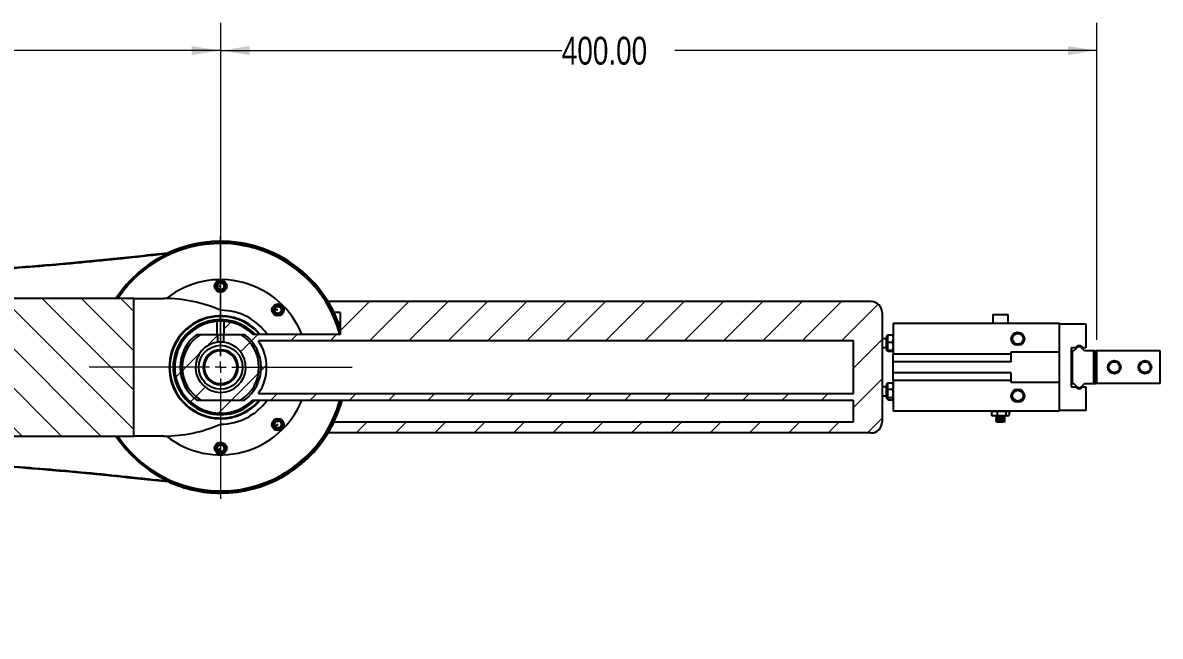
# Model space of a CAD drawing. Header units: millimetres. Extents: x 2 to 1187, y 2 to 839.
# Drawn here: x 281.5 to 411.3, y 199.5 to 269.5 of the extents above; entities that cross this region are included whole.
import ezdxf

# ---------------------------------------------------------------- set-up
doc = ezdxf.new("R2010")
doc.units = ezdxf.units.MM
doc.styles.add('SLDTEXTSTYLE2', font='TXT', dxfattribs={"width": 0.75})
doc.dimstyles.new('SLDDIMSTYLE1', dxfattribs={"dimtxt": 3.175, "dimasz": 3.302, "dimexe": 0, "dimexo": 0.0625, "dimgap": 0.79375, "dimtad": 0, "dimtih": 1, "dimtoh": 1, "dimlfac": 4, "dimrnd": 1e-09, "dimzin": 4, "dimdsep": 46, "dimtxsty": 'SLDTEXTSTYLE2', "dimsah": 1, "dimcen": 0.09, "dimadec": 0, "dimazin": 1, "dimtfac": 1, "dimtofl": 0, "dimtmove": 0, "dimatfit": 3, "dimfxl": 1, "dimfrac": 2, "dimtolj": 1, "dimtzin": 12, "dimarcsym": 0})

# ---------------------------------------------------------------- blocks, each defined once
blk = doc.blocks.new('SW_HATCH_2')
at = {"color": 0, "linetype": 'Continuous', "lineweight": 18}
for p, q in [((37.31, 146.89), (53.02, 131.17)), ((41.8, 146.89), (57.51, 131.17)), ((46.29, 146.89), (62, 131.17)), ((50.78, 146.89), (66.49, 131.17)), ((55.27, 146.89), (70.98, 131.17)), ((59.76, 146.89), (75.47, 131.17)), ((64.25, 146.89), (79.96, 131.17)), ((68.74, 146.89), (84.45, 131.17)), ((73.23, 146.89), (88.94, 131.17)), ((77.72, 146.89), (93.43, 131.17)), ((82.21, 146.89), (97.92, 131.17)), ((86.7, 146.89), (102.41, 131.17)), ((91.19, 146.89), (106.9, 131.17)), ((95.68, 146.89), (111.39, 131.17)), ((100.17, 146.89), (115.88, 131.17)), ((104.66, 146.89), (120.37, 131.17)), ((109.15, 146.89), (124.86, 131.17)), ((113.64, 146.89), (129.35, 131.17)), ((118.13, 146.89), (133.84, 131.17)), ((122.62, 146.89), (137.59, 131.91)), ((127.11, 146.89), (137.59, 136.4)), ((131.6, 146.89), (137.59, 140.89)), ((136.09, 146.89), (137.59, 145.38)), ((160, 146.53), (159.85, 146.38)), ((164.49, 146.53), (161.15, 143.19)), ((168.98, 146.53), (164.48, 142.03)), ((173.47, 146.53), (168.97, 142.03)), ((177.96, 146.53), (173.46, 142.03)), ((182.45, 146.53), (177.95, 142.03)), ((186.94, 146.53), (182.44, 142.03)), ((191.43, 146.53), (186.93, 142.03)), ((195.92, 146.53), (191.42, 142.03)), ((200.41, 146.53), (195.91, 142.03)), ((204.9, 146.53), (200.4, 142.03)), ((209.39, 146.53), (204.89, 142.03)), ((213.88, 146.53), (209.38, 142.03)), ((218.37, 146.53), (213.87, 142.03)), ((222.56, 146.23), (218.36, 142.03)), ((16.46, 145.28), (19.34, 142.41)), ((20.95, 145.28), (22.12, 144.11)), ((25.44, 145.28), (39.55, 131.17)), ((29.93, 145.28), (44.04, 131.17)), ((34.42, 145.28), (48.53, 131.17)), ((148.64, 144.15), (147.88, 143.39)), ((13.62, 143.63), (17.89, 139.37)), ((22.88, 143.35), (23.45, 142.78)), ((21.55, 142.78), (17.88, 139.11)), ((25.66, 142.41), (24.16, 140.9)), ((147.19, 142.7), (145.92, 141.43)), ((151.02, 142.04), (149.77, 140.79)), ((151.76, 142.78), (150.84, 141.86)), ((156.25, 142.78), (155.5, 142.03)), ((160.74, 142.78), (159.99, 142.03)), ((223, 142.18), (219.75, 138.93)), ((145.09, 140.6), (142.91, 138.42)), ((12.57, 140.19), (23.67, 129.1)), ((27.11, 139.37), (23.03, 135.28)), ((27.12, 139.11), (35.06, 131.17)), ((152.74, 139.27), (151.82, 138.35)), ((143.14, 138.65), (142.38, 137.89)), ((152.11, 138.64), (148.75, 135.28)), ((223, 137.69), (219.75, 134.44)), ((20.63, 137.37), (19.12, 135.87)), ((145.74, 136.76), (144.49, 135.51)), ((21.97, 135.28), (27.17, 130.08)), ((25.88, 135.87), (30.84, 130.9)), ((144.67, 135.69), (144.05, 135.07)), ((148.75, 135.28), (147.26, 133.79)), ((153.99, 136.03), (153.24, 135.28)), ((158.48, 136.03), (157.73, 135.28)), ((162.97, 136.03), (162.22, 135.28)), ((167.46, 136.03), (166.71, 135.28)), ((171.95, 136.03), (171.2, 135.28)), ((176.44, 136.03), (175.69, 135.28)), ((180.93, 136.03), (180.18, 135.28)), ((185.42, 136.03), (184.67, 135.28)), ((189.91, 136.03), (189.16, 135.28)), ((194.4, 136.03), (193.65, 135.28)), ((198.89, 136.03), (198.14, 135.28)), ((203.38, 136.03), (202.63, 135.28)), ((207.87, 136.03), (207.12, 135.28)), ((212.36, 136.03), (211.61, 135.28)), ((216.85, 136.03), (216.1, 135.28)), ((13.41, 134.86), (18.33, 129.94)), ((164.21, 132.78), (162.96, 131.53)), ((168.7, 132.78), (167.45, 131.53)), ((173.19, 132.78), (171.94, 131.53)), ((177.68, 132.78), (176.43, 131.53)), ((182.17, 132.78), (180.92, 131.53)), ((186.66, 132.78), (185.41, 131.53)), ((191.15, 132.78), (189.9, 131.53)), ((195.64, 132.78), (194.39, 131.53)), ((200.13, 132.78), (198.88, 131.53)), ((204.62, 132.78), (203.37, 131.53)), ((209.11, 132.78), (207.86, 131.53)), ((213.6, 132.78), (212.35, 131.53)), ((218.09, 132.78), (216.84, 131.53)), ((223, 133.2), (221.33, 131.53)), ((-3.97, 108.28), (-4.38, 107.88)), ((-0.49, 108.35), (-0.42, 108.28)), ((9.5, 108.28), (1.25, 100.03)), ((7.25, 108.28), (2.5, 103.53)), ((5.01, 108.28), (2.5, 105.77)), ((2.76, 108.28), (2.5, 108.02)), ((11.74, 108.28), (2.99, 99.53)), ((4, 108.35), (4.07, 108.28)), ((13.99, 108.28), (5.24, 99.53)), ((16.23, 108.28), (7.48, 99.53)), ((18.48, 108.28), (9.73, 99.53)), ((40.93, 108.28), (10, 77.35)), ((38.68, 108.28), (10, 79.6)), ((36.44, 108.28), (10, 81.84)), ((34.19, 108.28), (10, 84.09)), ((31.95, 108.28), (10, 86.33)), ((29.7, 108.28), (10, 88.58)), ((27.46, 108.28), (10, 90.82)), ((25.21, 108.28), (10, 93.07)), ((22.97, 108.28), (10, 95.31)), ((20.72, 108.28), (10, 97.56)), ((39.92, 108.35), (39.99, 108.28)), ((44.41, 108.35), (44.48, 108.28)), ((48.9, 108.35), (48.97, 108.28)), ((42.5, 107.61), (10, 75.11)), ((49.37, 107.75), (47.5, 105.87)), ((-2.5, 105.26), (-4.38, 103.39)), ((42.5, 105.36), (36.67, 99.53)), ((42.5, 103.12), (38.91, 99.53)), ((49.37, 103.26), (47.5, 101.38)), ((43.66, 102.03), (41.16, 99.53)), ((-2.5, 100.77), (-4.38, 98.9)), ((43.75, 99.88), (43.4, 99.53)), ((49.37, 98.77), (47.5, 96.89)), ((35, 97.86), (10, 72.86)), ((-2.5, 96.28), (-4.38, 94.41)), ((35, 95.62), (10, 70.62)), ((49.37, 94.28), (47.5, 92.4)), ((35, 93.37), (10, 68.37)), ((-2.5, 91.79), (-4.38, 89.92)), ((35, 91.13), (2.5, 58.63)), ((49.37, 89.79), (47.5, 87.91)), ((35, 88.88), (4.4, 58.28)), ((-2.5, 87.3), (-4.38, 85.43)), ((35, 86.64), (6.64, 58.28)), ((49.37, 85.3), (47.5, 83.42)), ((35, 84.39), (8.89, 58.28)), ((-2.5, 82.81), (-4.38, 80.94)), ((35, 82.15), (11.13, 58.28)), ((49.37, 80.81), (47.5, 78.93)), ((35, 79.9), (13.38, 58.28)), ((-2.5, 78.32), (-4.38, 76.45)), ((35, 77.66), (15.62, 58.28)), ((35, 75.41), (17.87, 58.28)), ((49.37, 76.32), (47.5, 74.44)), ((-2.5, 73.83), (-4.38, 71.96)), ((35, 73.17), (20.11, 58.28)), ((49.37, 71.83), (47.5, 69.95)), ((35, 70.92), (22.95, 58.88)), ((-2.5, 69.34), (-4.38, 67.47)), ((35, 68.68), (24.6, 58.28)), ((1.67, 66.78), (1.25, 66.36)), ((3.92, 66.78), (1.42, 64.28)), ((8.41, 66.78), (2.5, 60.87)), ((6.16, 66.78), (2.5, 63.12)), ((35.35, 66.78), (26.85, 58.28)), ((37.59, 66.78), (29.09, 58.28)), ((39.84, 66.78), (31.34, 58.28)), ((42.08, 66.78), (33.58, 58.28)), ((49.37, 67.34), (47.5, 65.46)), ((43.75, 66.2), (35.83, 58.28)), ((-2.5, 64.85), (-4.38, 62.98)), ((42.5, 62.71), (38.07, 58.28)), ((49.37, 62.85), (47.5, 60.97)), ((-2.5, 60.36), (-4.38, 58.49)), ((42.5, 60.46), (40.32, 58.28)), ((-0.09, 58.28), (-4.38, 54)), ((3.7, 57.58), (1.9, 55.78)), ((8.89, 58.28), (6.39, 55.78)), ((12.88, 57.78), (12.42, 57.33)), ((13.38, 58.28), (13.17, 58.07)), ((31.34, 58.28), (30.25, 57.19)), ((35.83, 58.28), (33.43, 55.88)), ((39.44, 57.4), (37.82, 55.78)), ((44.81, 58.28), (42.31, 55.78)), ((49.37, 58.36), (45, 53.98)), ((11.57, 56.48), (10.88, 55.78)), ((4.14, 55.78), (2.64, 54.28)), ((6.39, 55.78), (5.5, 54.89)), ((8.63, 55.78), (7.13, 54.28)), ((10.88, 55.78), (9.38, 54.28)), ((13.12, 55.78), (12.37, 55.03)), ((14.75, 55.16), (13.87, 54.28)), ((31.08, 55.78), (30.25, 54.95)), ((32.62, 55.08), (31.83, 54.28)), ((35.57, 55.78), (34.07, 54.28)), ((37.82, 55.78), (36.32, 54.28)), ((39.5, 55.22), (38.56, 54.28)), ((42.31, 55.78), (40.81, 54.28)), ((0, 53.88), (-4.38, 49.51)), ((4.59, 53.98), (4.34, 53.73)), ((40.81, 54.28), (40.41, 53.88)), ((49.37, 53.87), (45, 49.49)), ((0, 49.39), (-4.38, 45.02)), ((49.37, 49.37), (45, 45)), ((0, 44.9), (-4.38, 40.53)), ((49.37, 44.88), (45, 40.51)), ((0, 40.41), (-4.38, 36.04)), ((49.37, 40.39), (45, 36.02)), ((0, 35.92), (-4.38, 31.55)), ((49.37, 35.9), (45, 31.53)), ((0, 31.43), (-4.38, 27.06)), ((49.37, 31.41), (45, 27.04)), ((0, 26.94), (-4.38, 22.57)), ((49.37, 26.92), (45, 22.55)), ((0, 22.45), (-4.38, 18.08)), ((49.37, 22.43), (45, 18.06)), ((0, 17.96), (-4.38, 13.59)), ((49.37, 17.94), (45, 13.57)), ((0, 13.47), (-16.94, -3.47)), ((49.37, 13.45), (45, 9.08)), ((50.14, 9.73), (45, 4.59)), ((-8.93, 9.03), (-15, 2.96)), ((-13.42, 9.03), (-15, 7.45)), ((0, 8.98), (-12.45, -3.47)), ((53.93, 9.03), (45, 0.1)), ((58.42, 9.03), (45.92, -3.47)), ((60, 6.12), (50.41, -3.47)), ((0, 4.49), (-7.96, -3.47)), ((-29.9, 1.53), (-33.75, -2.32)), ((-25.41, 1.53), (-30.41, -3.47)), ((-20.92, 1.53), (-25.92, -3.47)), ((-16.43, 1.53), (-21.43, -3.47)), ((60, 1.63), (54.9, -3.47)), ((64.39, 1.53), (59.39, -3.47)), ((68.88, 1.53), (63.88, -3.47)), ((73.37, 1.53), (68.37, -3.47)), ((77.86, 1.53), (72.86, -3.47)), ((0, 0), (-3.47, -3.47)), ((78.75, -2.07), (77.35, -3.47))]:
    blk.add_line(p, q, dxfattribs=at)
blk = doc.blocks.new('_D_1')
at = {"color": 7, "linetype": 'Continuous', "lineweight": 0, "transparency": 16777216}
for p, q in [((179.1, 231.47), (179.1, 269.52)), ((304.1, 231.47), (304.1, 269.52)), ((179.1, 266.35), (250.63, 266.35)), ((304.1, 266.35), (263.53, 266.35))]:
    blk.add_line(p, q, dxfattribs=at)
at = {"color": 7, "linetype": 'Continuous', "lineweight": 18, "transparency": 16777216}
for points in [[(179.1, 266.35), (182.4, 265.84), (182.4, 266.86)], [(304.1, 266.35), (300.8, 266.86), (300.8, 265.84)]]:
    blk.add_solid(points, dxfattribs=at)
at = {"color": 7, "linetype": 'Continuous', "lineweight": 18, "transparency": 16777216, "insert": (250.63, 267.92), "char_height": 3.175, "attachment_point": 1, "style": 'SLDTEXTSTYLE2'}
blk.add_mtext('500.00', dxfattribs=at)
blk = doc.blocks.new('_D_2')
at = {"color": 7, "linetype": 'Continuous', "lineweight": 0, "transparency": 16777216}
for p, q in [((304.1, 231.47), (304.1, 269.52)), ((404.1, 233.34), (404.1, 269.52)), ((304.1, 266.35), (343.04, 266.35)), ((404.1, 266.35), (355.94, 266.35))]:
    blk.add_line(p, q, dxfattribs=at)
at = {"color": 7, "linetype": 'Continuous', "lineweight": 18, "transparency": 16777216}
for points in [[(304.1, 266.35), (307.4, 265.84), (307.4, 266.86)], [(404.1, 266.35), (400.8, 266.86), (400.8, 265.84)]]:
    blk.add_solid(points, dxfattribs=at)
at = {"color": 7, "linetype": 'Continuous', "lineweight": 18, "transparency": 16777216, "insert": (343.04, 267.92), "char_height": 3.175, "attachment_point": 1, "style": 'SLDTEXTSTYLE2'}
blk.add_mtext('400.00', dxfattribs=at)
blk = doc.blocks.new('SW_CENTERMARKSYMBOL_3')
at = {"color": 0, "linetype": 'Continuous', "lineweight": 18}
for p, q in [((0, 1.27), (0, 15.01)), ((-1.27, 0), (-15.01, 0)), ((0, 0), (-0.635, 0)), ((0, 0), (0, 0.635)), ((0, 0), (0, -0.635)), ((0, 0), (0.635, 0)), ((1.27, 0), (15.01, 0)), ((0, -1.27), (0, -15.01))]:
    blk.add_line(p, q, dxfattribs=at)

msp = doc.modelspace()

# ---------------------------------------------------------------- linework, layer by layer
at = {"color": 7, "linetype": 'Continuous', "lineweight": 25}
for p, q in [((308.3079, 243.9434), (308.2966, 243.8684)), ((304.0979, 239.4487), (303.7308, 239.372)), ((304.7708, 239.5894), (304.6974, 239.5741)), ((294.1926, 238.0559), (191.7255, 238.0559)), ((294.1926, 222.3416), (294.1926, 238.0559)), ((294.1926, 238.0559), (297.5979, 238.0559)), ((378.3479, 237.6987), (316.3613, 237.6987)), ((310.6386, 236.7395), (310.2636, 236.7415)), ((311.3261, 236.7358), (311.2511, 236.7362)), ((317.751, 236.4487), (317.0431, 236.4487)), ((317.751, 236.4487), (317.751, 233.9487)), ((379.5979, 236.4487), (379.5979, 223.9487)), ((303.7166, 233.9487), (303.7166, 235.4349)), ((304.4791, 235.4349), (304.4791, 233.9487)), ((380.8479, 235.1987), (380.8479, 231.6987)), ((399.8479, 235.1987), (380.8479, 235.1987)), ((392.2229, 236.1987), (392.2229, 235.1987)), ((392.2229, 236.1987), (393.8969, 236.1987)), ((393.8969, 236.1987), (393.9729, 236.1987)), ((393.9729, 235.1987), (393.9729, 236.1987)), ((399.8479, 235.1987), (399.8479, 235.1487)), ((399.8479, 225.2487), (399.8479, 235.1487)), ((399.8479, 235.1487), (402.8479, 235.1487)), ((402.8479, 235.1487), (402.8479, 232.4237)), ((301.3908, 233.9487), (303.7166, 233.9487)), ((301.8444, 233.9487), (303.7166, 233.9487)), ((303.7166, 233.9487), (304.4791, 233.9487)), ((303.7854, 233.88), (303.7166, 233.9487)), ((303.7854, 233.0567), (303.7854, 233.88)), ((304.4104, 233.88), (303.7854, 233.88)), ((304.4791, 233.9487), (304.4104, 233.88)), ((304.4104, 233.88), (304.4104, 233.0567)), ((304.4791, 233.9487), (306.3514, 233.9487)), ((304.4791, 233.9487), (306.8049, 233.9487)), ((306.7617, 234.7227), (306.7715, 234.8162)), ((307.7433, 234.2056), (307.7431, 234.2165)), ((317.751, 233.9487), (307.7721, 233.9487)), ((380.2479, 233.8237), (380.1479, 233.8237)), ((380.1479, 232.0737), (380.1479, 233.8237)), ((380.2479, 233.4728), (380.2479, 233.8774)), ((380.2479, 233.8774), (380.7697, 233.8774)), ((380.7697, 233.8774), (380.8479, 233.4728)), ((376.3479, 233.1987), (308.4063, 233.1987)), ((376.3479, 227.1987), (376.3479, 233.1987)), ((380.0979, 233.4487), (379.5979, 233.4487)), ((379.5979, 232.4487), (380.0979, 232.4487)), ((380.0979, 232.4487), (380.0979, 233.4487)), ((380.2479, 233.0683), (380.2479, 233.4728)), ((380.2479, 233.0683), (380.7697, 233.0683)), ((380.2479, 232.604), (380.2479, 233.0683)), ((380.2479, 232.1397), (380.2479, 232.604)), ((401.736, 232.4237), (401.1729, 232.4237)), ((401.1729, 232.4237), (401.1729, 227.9737)), ((401.8326, 232.4264), (401.4799, 232.0737)), ((402.716, 232.0737), (402.3628, 232.4265)), ((402.8479, 232.4237), (402.4598, 232.4237)), ((303.3539, 231.9198), (303.3043, 232.0345)), ((380.1479, 232.0737), (380.2479, 232.0737)), ((380.2479, 232.1397), (380.7697, 232.1397)), ((380.2479, 232.0799), (380.2479, 232.1397)), ((380.2479, 232.0201), (380.2479, 232.0799)), ((380.2479, 232.0201), (380.7697, 232.0201)), ((380.7697, 232.1397), (380.8479, 232.0799)), ((394.3479, 231.6987), (380.8479, 231.6987)), ((380.8479, 230.8237), (380.8479, 231.6987)), ((394.3479, 231.6987), (394.3479, 231.9487)), ((394.3479, 231.9487), (399.8479, 231.9487)), ((394.3479, 230.8237), (394.3479, 231.6987)), ((401.2979, 231.9487), (401.1729, 231.9487)), ((401.4799, 232.0737), (401.2979, 232.0737)), ((401.2979, 232.0737), (401.2979, 228.3237)), ((403.7729, 232.0737), (402.716, 232.0737)), ((403.7729, 228.3237), (403.7729, 232.0737)), ((403.8479, 232.0737), (403.7729, 232.0737)), ((403.8479, 228.3237), (403.8479, 232.0737)), ((403.8479, 232.0737), (404.0479, 232.0737)), ((404.0479, 228.3237), (404.0479, 232.0737)), ((404.0979, 232.0737), (404.0479, 232.0737)), ((404.0979, 228.3237), (404.0979, 232.0737)), ((411.3479, 232.0737), (404.0979, 232.0737)), ((411.3479, 228.3237), (411.3479, 232.0737)), ((394.3479, 230.8237), (380.8479, 230.8237)), ((380.8479, 229.5737), (380.8479, 230.8237)), ((380.8479, 228.6987), (380.8479, 229.5737)), ((394.3479, 229.5737), (380.8479, 229.5737)), ((380.8479, 228.6987), (380.8479, 225.1987)), ((394.3479, 228.6987), (380.8479, 228.6987)), ((394.3479, 228.6987), (394.3479, 229.5737)), ((394.3479, 228.4487), (394.3479, 228.6987)), ((304.8419, 228.4777), (304.8915, 228.3629)), ((380.0979, 227.9487), (379.5979, 227.9487)), ((380.0979, 226.9487), (380.0979, 227.9487)), ((380.2479, 228.3237), (380.1479, 228.3237)), ((380.1479, 226.5737), (380.1479, 228.3237)), ((380.2479, 228.0632), (380.2479, 228.4229)), ((380.2479, 228.4229), (380.7697, 228.4229)), ((380.2479, 227.7036), (380.2479, 228.0632)), ((380.2479, 227.7036), (380.7697, 227.7036)), ((380.2479, 227.2165), (380.2479, 227.7036)), ((380.7697, 228.4229), (380.8479, 228.0632)), ((399.8479, 228.4487), (394.3479, 228.4487)), ((401.1729, 228.4487), (401.2979, 228.4487)), ((401.1729, 227.9737), (401.736, 227.9737)), ((401.2979, 228.3237), (401.4799, 228.3237)), ((401.4799, 228.3237), (401.8326, 227.9711)), ((402.3628, 227.9709), (402.716, 228.3237)), ((402.4598, 227.9737), (402.8479, 227.9737)), ((402.716, 228.3237), (403.7729, 228.3237)), ((402.8479, 227.9737), (402.8479, 225.2487)), ((403.8479, 228.3237), (403.7729, 228.3237)), ((403.8479, 228.3237), (404.0479, 228.3237)), ((404.0979, 228.3237), (404.0479, 228.3237)), ((411.3479, 228.3237), (404.0979, 228.3237)), ((301.3908, 226.4487), (306.8049, 226.4487)), ((301.8444, 226.4487), (306.3514, 226.4487)), ((307.7431, 226.1809), (307.7433, 226.1918)), ((307.7721, 226.4487), (376.3479, 226.4487)), ((308.4063, 227.1987), (376.3479, 227.1987)), ((376.3479, 223.9487), (376.3479, 226.4487)), ((379.5979, 226.9487), (380.0979, 226.9487)), ((380.1479, 226.5737), (380.2479, 226.5737)), ((380.2479, 226.7294), (380.2479, 227.2165)), ((380.2479, 226.7294), (380.7697, 226.7294)), ((380.2479, 226.602), (380.2479, 226.7294)), ((380.2479, 226.4746), (380.2479, 226.602)), ((380.2479, 226.4746), (380.7697, 226.4746)), ((380.7697, 226.7294), (380.8479, 226.602)), ((306.7715, 225.5813), (306.7617, 225.6747)), ((399.8479, 225.1987), (380.8479, 225.1987)), ((392.1001, 225.1206), (392.4184, 225.1987)), ((392.1608, 225.1487), (392.1001, 225.1206)), ((392.1001, 225.1206), (392.1001, 224.7269)), ((392.1001, 224.7269), (392.4184, 224.6487)), ((392.1608, 224.6988), (392.1001, 224.7269)), ((392.2229, 225.1987), (392.1546, 225.1593)), ((392.1546, 224.6881), (392.2229, 224.6487)), ((392.4184, 224.6487), (392.2229, 224.6487)), ((393.2355, 224.6487), (392.4184, 224.6487)), ((392.7366, 225.1206), (392.7366, 224.7269)), ((393.9151, 224.6487), (393.2355, 224.6487)), ((393.5979, 224.6456), (393.5979, 224.6487)), ((393.7344, 225.1206), (393.9151, 225.1987)), ((393.7344, 225.1206), (393.7344, 224.7269)), ((393.7344, 224.7269), (393.9151, 224.6487)), ((393.9729, 224.6487), (393.9151, 224.6487)), ((394.0412, 225.1593), (393.9729, 225.1987)), ((393.9729, 224.6487), (394.0412, 224.6881)), ((394.0957, 225.1206), (394.0957, 224.7269)), ((402.8479, 225.2487), (399.8479, 225.2487)), ((399.8479, 225.2487), (399.8479, 225.1987)), ((310.6386, 223.658), (310.3088, 223.4795)), ((311.2433, 223.9851), (311.1773, 223.9494)), ((317.0431, 223.9487), (376.3479, 223.9487)), ((392.5979, 224.5878), (392.5979, 224.558)), ((392.5979, 224.4128), (392.5979, 224.3831)), ((392.5979, 224.2378), (392.5979, 224.208)), ((392.5979, 224.0628), (392.5979, 224.0331)), ((393.5979, 223.9487), (393.3872, 223.9487)), ((393.5979, 224.4705), (393.5979, 224.5003)), ((393.5979, 224.2955), (393.5979, 224.3253)), ((393.5979, 224.1206), (393.5979, 224.1502)), ((393.5979, 223.9487), (393.5979, 223.9753)), ((191.7255, 222.3416), (294.1926, 222.3416)), ((297.5979, 222.3416), (294.1926, 222.3416)), ((378.3479, 222.6987), (316.3613, 222.6987)), ((304.0979, 220.9487), (303.7814, 220.7476)), ((304.6781, 221.3175), (304.6148, 221.2773)), ((304.1091, 215.8987), (304.0979, 215.8237))]:
    msp.add_line(p, q, dxfattribs=at)
at = {"color": 7, "linetype": 'Continuous', "lineweight": 25, "flags": 128}
for points in [[(307.7016, 234.0165), (307.7281, 234.0898), (307.7433, 234.2056)], [(299.5739, 232.8626), (299.4793, 232.8724), (299.3697, 232.8585)], [(299.0946, 231.7891), (299.038, 231.7847), (298.8964, 231.7397)], [(298.8964, 228.6577), (299.0372, 228.6129), (299.0946, 228.6084)], [(299.3697, 227.5389), (299.4796, 227.5251), (299.5739, 227.5349)], [(307.7433, 226.1918), (307.7281, 226.3077), (307.7016, 226.3809)], [(393.3625, 224.447), (393.4543, 224.4375), (393.5057, 224.4281), (393.511, 224.4187), (393.4695, 224.4091), (393.3859, 224.3999), (393.2697, 224.3903), (393.134, 224.3811), (392.9943, 224.3715), (392.8663, 224.3621), (392.7645, 224.3528), (392.7005, 224.3432), (392.6815, 224.334), (392.7096, 224.3243), (392.7817, 224.3151), (392.8895, 224.3056), (393.021, 224.2962), (393.1612, 224.2869), (393.1612, 224.2869)]]:
    msp.add_lwpolyline(points, dxfattribs=at)
at = {"color": 7, "linetype": 'Continuous', "lineweight": 25}
for centre, radius in [((304.0979, 239.4487), 0.6875), ((304.0979, 239.4487), 0.6125), ((310.6386, 236.7395), 0.6875), ((310.6386, 236.7395), 0.6125), ((395.0979, 233.4487), 0.75), ((395.0979, 233.4487), 0.6146), ((304.0979, 230.1987), 2.5), ((406.0979, 230.1987), 0.75), ((406.0979, 230.1987), 0.6146), ((409.5979, 230.1987), 0.75), ((409.5979, 230.1987), 0.6146), ((395.0979, 226.9487), 0.75), ((395.0979, 226.9487), 0.6146), ((310.6386, 223.658), 0.6875), ((310.6386, 223.658), 0.6125), ((304.0979, 220.9487), 0.6875), ((304.0979, 220.9487), 0.6125)]:
    msp.add_circle(centre, radius, dxfattribs=at)
for centre, radius, start, end in [((304.0979, 230.1987), 14.125, 15.395876, 146.202659), ((304.0979, 230.1987), 14.375, 72.970257, 114.669999), ((304.0979, 230.1987), 14.3, 72.925264, 114.717922), ((304.0979, 230.1987), 14.3, 114.717922, 146.670731), ((304.0979, 230.1987), 14.3, 17.299243, 72.925264), ((304.0979, 230.1987), 14.375, 31.448981, 72.970257), ((304.0979, 230.1987), 10, 22.024313, 128.240771), ((304.0979, 239.4487), 0.433, 161.810469, 221.810469), ((304.0979, 239.4487), 0.433, 101.810469, 161.810469), ((304.0979, 239.4487), 0.433, 221.810469, 281.810469), ((304.0979, 239.4487), 0.433, 41.810469, 101.810469), ((304.0979, 239.4487), 0.433, 281.810469, 341.810469), ((304.0979, 239.4487), 0.433, 341.810469, 41.810469), ((297.5979, 221.8114), 16.2445, 66.413344, 90), ((304.0979, 230.1987), 14.375, 25.771462, 31.448981), ((378.3479, 236.4487), 1.25, 360, 90), ((304.0979, 230.1987), 6.5, 35.234418, 90), ((310.6386, 236.7395), 0.433, 149.6938, 209.6938), ((310.6386, 236.7395), 0.433, 209.6938, 269.6938), ((310.6386, 236.7395), 0.433, 89.6938, 149.6938), ((310.6386, 236.7395), 0.433, 269.6938, 329.6938), ((310.6386, 236.7395), 0.433, 29.6938, 89.6938), ((310.6386, 236.7395), 0.433, 329.6938, 29.6938), ((304.0979, 230.1987), 14.375, 18.234585, 25.771462), ((304.0979, 230.1987), 5.875, 39.665013, 180), ((304.0979, 230.1987), 5.8, 40.282118, 319.717882), ((304.0979, 230.1987), 5.425, 43.728682, 316.271318), ((304.0979, 230.1987), 5.25, 94.164431, 314.415309), ((301.8742, 234.8162), 0.45, 39.439336, 65.676062), ((302.9575, 235.1952), 0.45, 152.895367, 179.132093), ((302.9575, 235.1952), 0.45, 26.582192, 52.81892), ((304.0979, 235.3237), 0.45, 140.038223, 166.274951), ((304.0979, 235.3237), 0.45, 13.725049, 39.961777), ((304.0979, 230.1987), 5.25, 45.584691, 85.835569), ((305.2383, 235.1952), 0.45, 127.181081, 153.417809), ((305.2383, 235.1952), 0.45, 0, 27.104634), ((306.3215, 234.8162), 0.45, 114.323938, 140.560666), ((304.0979, 230.1987), 4.625, 125.824774, 234.175226), ((304.0979, 230.1987), 4.375, 121.002719, 238.997281), ((300.091, 233.3941), 0.45, 65.153622, 91.390348), ((300.9025, 234.2056), 0.45, 178.609652, 204.846378), ((300.9025, 234.2056), 0.45, 52.296475, 78.533205), ((301.8742, 234.8162), 0.45, 165.75251, 191.989236), ((304.0979, 230.1987), 4.375, 301.002719, 58.997281), ((306.3215, 234.8162), 0.45, 0, 14.247492), ((304.0979, 230.1987), 4.625, 305.824774, 54.175226), ((307.2933, 234.2056), 0.45, 101.466795, 127.703524), ((300.091, 233.3941), 0.45, 191.466795, 217.703521), ((304.0979, 230.1987), 2.875, 96.240131, 83.759869), ((304.0979, 230.1987), 5.25, 325.150095, 34.849905), ((380.0979, 233.4987), 0.05, 270, 360), ((380.0979, 232.3987), 0.05, 360, 90), ((402.0979, 232.2612), 0.3968, 24.178317, 155.821683), ((402.0978, 232.1612), 0.375, 45.030027, 134.998382), ((299.4804, 232.4224), 0.45, 204.323937, 230.560663), ((304.0979, 230.1987), 2, 113.378275, 293.378275), ((304.0979, 230.1987), 1.875, 113.378275, 293.378275), ((304.0979, 230.1987), 2, 293.378275, 113.378275), ((304.0979, 230.1987), 1.875, 293.378275, 113.378275), ((304.0979, 230.1987), 5.875, 180, 320.334987), ((298.9729, 230.1987), 0.45, 103.725052, 129.961776), ((298.9729, 230.1987), 0.45, 230.038224, 256.274949), ((299.1014, 231.3391), 0.45, 217.18108, 243.417806), ((299.1014, 229.0583), 0.45, 116.582195, 142.81892), ((299.4804, 227.9751), 0.45, 129.439337, 155.676062), ((300.091, 227.0033), 0.45, 142.29648, 168.533206), ((380.0979, 227.9987), 0.05, 270, 360), ((402.0979, 228.1362), 0.3968, 204.178317, 335.821683), ((402.0978, 228.2362), 0.375, 225.001618, 314.969973), ((304.0979, 230.1987), 14.125, 213.797341, 344.604124), ((304.0979, 230.1987), 10, 231.759229, 337.975687), ((300.091, 227.0033), 0.45, 268.609652, 294.846378), ((300.9025, 226.1918), 0.45, 155.153622, 181.390349), ((304.0979, 230.1987), 6.5, 270, 324.765582), ((304.0979, 230.1987), 14.3, 270.044993, 344.797115), ((304.0979, 230.1987), 14.375, 334.228538, 344.878335), ((380.0979, 226.8987), 0.05, 360, 90), ((300.9025, 226.1918), 0.45, 281.466795, 307.703521), ((301.8742, 225.5813), 0.45, 168.010765, 194.247491), ((301.8742, 225.5813), 0.45, 294.323938, 320.560665), ((302.9575, 225.2022), 0.45, 180.867907, 207.104634), ((302.9575, 225.2022), 0.45, 307.181081, 333.417808), ((304.0979, 225.0737), 0.45, 193.725049, 219.961777), ((304.0979, 225.0737), 0.45, 320.038223, 346.274951), ((305.2383, 225.2022), 0.45, 206.582192, 232.81892), ((305.2383, 225.2022), 0.45, 332.895366, 0), ((306.3215, 225.5813), 0.45, 219.439334, 245.676063), ((306.3215, 225.5813), 0.45, 345.752509, 0), ((307.2933, 226.1918), 0.45, 232.296476, 258.533206), ((297.5979, 238.5861), 16.2445, 270, 293.586656), ((310.6386, 223.658), 0.433, 178.414516, 238.414516), ((310.6386, 223.658), 0.433, 118.414516, 178.414516), ((310.6386, 223.658), 0.433, 58.414516, 118.414516), ((310.6386, 223.658), 0.433, 298.414516, 358.414516), ((310.6386, 223.658), 0.433, 358.414516, 58.414516), ((304.0979, 230.1987), 14.375, 328.551019, 334.228538), ((378.3479, 223.9487), 1.25, 270, 360), ((304.0979, 230.1987), 14.3, 213.329269, 245.282078), ((304.0979, 230.1987), 14.375, 270, 328.551019), ((310.6386, 223.658), 0.433, 238.414516, 298.414516), ((304.0979, 220.9487), 0.433, 122.438984, 182.438984), ((304.0979, 220.9487), 0.433, 182.438984, 242.438984), ((304.0979, 220.9487), 0.433, 62.438984, 122.438984), ((304.0979, 220.9487), 0.433, 2.438984, 62.438984), ((304.0979, 220.9487), 0.433, 302.438984, 2.438984), ((304.0979, 220.9487), 0.433, 242.438984, 302.438984), ((304.0979, 230.1987), 14.375, 245.330001, 270), ((304.0979, 230.1987), 14.3, 245.282078, 270.044993)]:
    msp.add_arc(centre, radius, start, end, dxfattribs=at)
for points, knots in [([(185.078, 244.5529), (187.4308, 244.2368), (192.1365, 243.6046), (199.215, 242.7961), (206.3067, 242.0913), (213.409, 241.5008), (220.5173, 241.0227), (227.6325, 240.6579), (234.755, 240.4064), (242.6305, 240.2542), (251.2559, 240.2471), (260.6271, 240.4362), (270.0048, 240.8209), (279.3842, 241.4065), (288.7633, 242.1748), (295.0001, 242.8506), (298.1183, 243.1885)], [0, 0, 0, 0, 0.06283055, 0.12566105, 0.18855376, 0.25144645, 0.31427731, 0.37710816, 0.44000285, 0.50289753, 0.5855816, 0.6682748, 0.75095895, 0.83396951, 0.91698917, 1, 1, 1, 1]), ([(185.0979, 244.6258), (188.6065, 244.1624), (195.6153, 243.2366), (206.1552, 242.161), (216.6957, 241.3173), (227.2398, 240.7277), (237.7869, 240.3862), (248.9652, 240.2894), (260.7767, 240.4895), (273.2194, 241.0534), (285.669, 241.9394), (293.9512, 242.8205), (298.0979, 243.2617)], [0, 0, 0, 0, 0.09369969, 0.18717386, 0.28047388, 0.37365139, 0.46675826, 0.55984645, 0.66960329, 0.77949143, 0.88959559, 1, 1, 1, 1]), ([(303.6865, 239.5839), (303.7175, 239.6116), (303.7745, 239.6626), (303.8608, 239.7397), (303.9387, 239.8094), (303.9845, 239.8504), (304.0093, 239.8726)], [0, 0, 0, 0, 0.30001148, 0.55308274, 0.75795388, 1, 1, 1, 1]), ([(303.7751, 239.1601), (303.7667, 239.2007), (303.751, 239.2756), (303.7273, 239.3889), (303.7059, 239.4912), (303.6933, 239.5513), (303.6865, 239.5839)], [0, 0, 0, 0, 0.30001148, 0.55308274, 0.75795388, 1, 1, 1, 1]), ([(304.1865, 239.0249), (304.1471, 239.0378), (304.0744, 239.0617), (303.9644, 239.0979), (303.8651, 239.1305), (303.8068, 239.1497), (303.7751, 239.1601)], [0, 0, 0, 0, 0.30001148, 0.55308274, 0.75795388, 1, 1, 1, 1]), ([(304.0093, 239.8726), (304.0487, 239.8596), (304.1214, 239.8357), (304.2313, 239.7996), (304.3307, 239.767), (304.389, 239.7478), (304.4206, 239.7374)], [0, 0, 0, 0, 0.30001148, 0.55308274, 0.75795388, 1, 1, 1, 1]), ([(304.5093, 239.3136), (304.4783, 239.2859), (304.4213, 239.2349), (304.335, 239.1577), (304.2571, 239.088), (304.2113, 239.0471), (304.1865, 239.0249)], [0, 0, 0, 0, 0.30001148, 0.55308274, 0.75795388, 1, 1, 1, 1]), ([(304.4206, 239.7374), (304.4291, 239.6968), (304.4448, 239.6219), (304.4685, 239.5086), (304.4899, 239.4063), (304.5025, 239.3461), (304.5093, 239.3136)], [0, 0, 0, 0, 0.30001148, 0.55308274, 0.75795388, 1, 1, 1, 1]), ([(310.2625, 236.525), (310.2627, 236.5665), (310.2631, 236.643), (310.2637, 236.7587), (310.2643, 236.8633), (310.2646, 236.9247), (310.2648, 236.958)], [0, 0, 0, 0, 0.30001148, 0.55308274, 0.75795388, 1, 1, 1, 1]), ([(310.6363, 236.3065), (310.6005, 236.3274), (310.5344, 236.366), (310.4345, 236.4244), (310.3442, 236.4772), (310.2912, 236.5082), (310.2625, 236.525)], [0, 0, 0, 0, 0.30001148, 0.55308274, 0.75795388, 1, 1, 1, 1]), ([(310.2648, 236.958), (310.3008, 236.9785), (310.3673, 237.0164), (310.4679, 237.0738), (310.5587, 237.1256), (310.612, 237.156), (310.6409, 237.1725)], [0, 0, 0, 0, 0.30001148, 0.55308274, 0.75795388, 1, 1, 1, 1]), ([(311.0125, 236.521), (310.9764, 236.5004), (310.91, 236.4625), (310.8094, 236.4052), (310.7186, 236.3534), (310.6652, 236.3229), (310.6363, 236.3065)], [0, 0, 0, 0, 0.30001148, 0.55308274, 0.75795388, 1, 1, 1, 1]), ([(310.6409, 237.1725), (310.6768, 237.1515), (310.7428, 237.1129), (310.8428, 237.0545), (310.933, 237.0018), (310.9861, 236.9708), (311.0148, 236.954)], [0, 0, 0, 0, 0.300011479, 0.553082737, 0.757953882, 1, 1, 1, 1]), ([(311.0148, 236.954), (311.0146, 236.9125), (311.0142, 236.836), (311.0135, 236.7202), (311.013, 236.6157), (311.0126, 236.5542), (311.0125, 236.521)], [0, 0, 0, 0, 0.30001148, 0.55308274, 0.75795388, 1, 1, 1, 1]), ([(304.4791, 235.4349), (304.4791, 235.4349), (304.479, 235.4349), (304.4637, 235.436), (304.4, 235.4402), (304.3023, 235.4451), (304.1956, 235.4482), (304.0828, 235.4491), (303.9695, 235.4476), (303.8554, 235.4435), (303.7691, 235.4386), (303.7232, 235.4354), (303.7185, 235.435), (303.7166, 235.4349)], [0, 0, 0, 0, 0.00211515, 0.10919969, 0.21628212, 0.32361025, 0.43104909, 0.50000692, 0.60715992, 0.71430613, 0.82162908, 0.92906915, 1, 1, 1, 1]), ([(380.8479, 233.8176), (380.8478, 233.819), (380.8467, 233.8392), (380.8068, 233.859), (380.7697, 233.8774)], [0, 0, 0, 0, 0.07017422, 1, 1, 1, 1]), ([(304.4104, 233.0567), (304.41, 233.0567), (304.4084, 233.0569), (304.3846, 233.0595), (304.3232, 233.0652), (304.2361, 233.0709), (304.1334, 233.0742), (304.0269, 233.0735), (303.9284, 233.0692), (303.8494, 233.0632), (303.7957, 233.0579), (303.7888, 233.0571), (303.7854, 233.0567)], [0, 0, 0, 0, 0.03615426, 0.14285257, 0.24978049, 0.35726392, 0.46476513, 0.57172108, 0.67841978, 0.78554239, 0.89311819, 1, 1, 1, 1]), ([(380.8479, 233.4728), (380.8478, 233.4632), (380.8467, 233.3266), (380.8068, 233.1928), (380.7697, 233.0683)], [0, 0, 0, 0, 0.07017422, 1, 1, 1, 1]), ([(380.7697, 233.0683), (380.7789, 233.0383), (380.8251, 232.8872), (380.8377, 232.73), (380.8479, 232.604)], [0, 0, 0, 0, 0.19827471, 1, 1, 1, 1]), ([(380.8479, 232.604), (380.8471, 232.5691), (380.8435, 232.412), (380.802, 232.2589), (380.7697, 232.1397)], [0, 0, 0, 0, 0.22186854, 1, 1, 1, 1]), ([(380.8479, 232.0799), (380.8478, 232.0785), (380.8467, 232.0583), (380.8068, 232.0385), (380.7697, 232.0201)], [0, 0, 0, 0, 0.07017422, 1, 1, 1, 1]), ([(380.8479, 228.2954), (380.8478, 228.2985), (380.8467, 228.3415), (380.8068, 228.3837), (380.7697, 228.4229)], [0, 0, 0, 0, 0.07017422, 1, 1, 1, 1]), ([(380.8479, 228.0632), (380.8478, 228.0547), (380.8467, 227.9333), (380.8068, 227.8142), (380.7697, 227.7036)], [0, 0, 0, 0, 0.07017422, 1, 1, 1, 1]), ([(380.7697, 227.7036), (380.7789, 227.6721), (380.8251, 227.5136), (380.8377, 227.3487), (380.8479, 227.2165)], [0, 0, 0, 0, 0.19827471, 1, 1, 1, 1]), ([(380.8479, 227.2165), (380.8471, 227.18), (380.8435, 227.0152), (380.802, 226.8545), (380.7697, 226.7294)], [0, 0, 0, 0, 0.22186854, 1, 1, 1, 1]), ([(380.8479, 226.602), (380.8478, 226.599), (380.8467, 226.556), (380.8068, 226.5138), (380.7697, 226.4746)], [0, 0, 0, 0, 0.07017422, 1, 1, 1, 1]), ([(392.4184, 225.1987), (392.4259, 225.1987), (392.5334, 225.1975), (392.6387, 225.1577), (392.7366, 225.1206)], [0, 0, 0, 0, 0.07017422, 1, 1, 1, 1]), ([(392.4184, 224.6487), (392.4259, 224.6488), (392.5334, 224.6499), (392.6387, 224.6898), (392.7366, 224.7269)], [0, 0, 0, 0, 0.07017422, 1, 1, 1, 1]), ([(392.6847, 224.6396), (392.6705, 224.6313), (392.642, 224.6147), (392.6134, 224.5981), (392.5991, 224.5898)], [0, 0, 0, 0, 0.49985751, 1, 1, 1, 1]), ([(392.6045, 224.558), (392.6028, 224.5592), (392.5963, 224.5635), (392.6442, 224.5706), (392.7424, 224.5807), (392.8845, 224.5892), (393.0497, 224.5995), (393.2206, 224.6083), (393.3779, 224.618), (393.5022, 224.6274), (393.5837, 224.6363), (393.592, 224.6426), (393.596, 224.6456)], [0, 0, 0, 0, 0.03964065, 0.14719073, 0.254728, 0.36229111, 0.46982282, 0.57739225, 0.68493011, 0.79248064, 0.90002349, 1, 1, 1, 1]), ([(393.3869, 224.6487), (393.339, 224.6458), (393.2422, 224.6398), (393.0713, 224.6298), (392.9047, 224.6213), (392.7586, 224.611), (392.654, 224.6021), (392.5995, 224.5941), (392.6036, 224.5894), (392.605, 224.5878)], [0, 0, 0, 0, 0.15109775, 0.30551305, 0.45997076, 0.61438016, 0.76883844, 0.92325745, 1, 1, 1, 1]), ([(392.6883, 224.6388), (392.6904, 224.6411), (392.6935, 224.6445), (392.7197, 224.6477), (392.7283, 224.6487)], [0, 0, 0, 0, 0.67339503, 1, 1, 1, 1]), ([(392.7366, 225.1206), (392.7785, 225.1324), (392.9411, 225.1782), (393.1101, 225.19), (393.2355, 225.1987)], [0, 0, 0, 0, 0.25755135, 1, 1, 1, 1]), ([(392.7366, 224.7269), (392.7785, 224.7151), (392.9411, 224.6693), (393.1101, 224.6575), (393.2355, 224.6487)], [0, 0, 0, 0, 0.25755135, 1, 1, 1, 1]), ([(393.2355, 225.1987), (393.2809, 225.1976), (393.4498, 225.1933), (393.6142, 225.1513), (393.7344, 225.1206)], [0, 0, 0, 0, 0.26863361, 1, 1, 1, 1]), ([(393.2355, 224.6487), (393.2809, 224.6499), (393.4498, 224.6542), (393.6142, 224.6962), (393.7344, 224.7269)], [0, 0, 0, 0, 0.26863361, 1, 1, 1, 1]), ([(393.9151, 225.1987), (393.9193, 225.1987), (393.9598, 225.1983), (393.9995, 225.1721), (394.035, 225.1487)], [0, 0, 0, 0, 0.10571538, 1, 1, 1, 1]), ([(393.9151, 224.6487), (393.9193, 224.6488), (393.9803, 224.6499), (394.0401, 224.6898), (394.0957, 224.7269)], [0, 0, 0, 0, 0.07017422, 1, 1, 1, 1]), ([(310.2058, 223.67), (310.2275, 223.7053), (310.2676, 223.7705), (310.3282, 223.8691), (310.383, 223.9582), (310.4152, 224.0105), (310.4326, 224.0388)], [0, 0, 0, 0, 0.30001148, 0.55308274, 0.75795388, 1, 1, 1, 1]), ([(310.4118, 223.2891), (310.3921, 223.3256), (310.3557, 223.3929), (310.3006, 223.4947), (310.2509, 223.5867), (310.2216, 223.6407), (310.2058, 223.67)], [0, 0, 0, 0, 0.300011479, 0.553082737, 0.757953882, 1, 1, 1, 1]), ([(310.4326, 224.0388), (310.4741, 224.0377), (310.5505, 224.0356), (310.6663, 224.0324), (310.7708, 224.0295), (310.8322, 224.0278), (310.8654, 224.0269)], [0, 0, 0, 0, 0.30001148, 0.55308274, 0.75795388, 1, 1, 1, 1]), ([(311.0715, 223.646), (311.0497, 223.6107), (311.0097, 223.5455), (310.949, 223.4469), (310.8943, 223.3578), (310.8621, 223.3055), (310.8447, 223.2771)], [0, 0, 0, 0, 0.300011479, 0.553082737, 0.757953882, 1, 1, 1, 1]), ([(310.8654, 224.0269), (310.8852, 223.9904), (310.9216, 223.9231), (310.9767, 223.8213), (311.0264, 223.7293), (311.0556, 223.6753), (311.0715, 223.646)], [0, 0, 0, 0, 0.30001148, 0.55308274, 0.75795388, 1, 1, 1, 1]), ([(393.5888, 224.5029), (393.5927, 224.5013), (393.6048, 224.4965), (393.5639, 224.4896), (393.473, 224.4793), (393.3367, 224.4704), (393.1742, 224.4607), (393.0027, 224.4513), (392.8425, 224.4423), (392.7096, 224.4322), (392.6264, 224.4236), (392.5903, 224.4164), (392.5995, 224.413), (392.6003, 224.4128)], [0, 0, 0, 0, 0.04937663, 0.15393785, 0.2584685, 0.36303574, 0.46757236, 0.57212124, 0.67666276, 0.78119499, 0.88576085, 0.99029544, 1, 1, 1, 1]), ([(392.6017, 224.0331), (392.6005, 224.0336), (392.5917, 224.0373), (392.6302, 224.0434), (392.717, 224.0537), (392.8522, 224.0623), (393.0137, 224.0723), (393.1853, 224.0815), (393.3464, 224.0908), (393.4809, 224.1006), (393.5668, 224.1092), (393.6045, 224.1167), (393.5956, 224.1202), (393.5945, 224.1206)], [0, 0, 0, 0, 0.0169399, 0.12452209, 0.23207665, 0.33966544, 0.44721744, 0.55479253, 0.66235528, 0.76991612, 0.87749035, 0.98504019, 1, 1, 1, 1]), ([(392.5988, 224.3831), (392.6036, 224.386), (392.6134, 224.3918), (392.6973, 224.4018), (392.8232, 224.4107), (392.9813, 224.4203), (393.1523, 224.4299), (393.317, 224.4388), (393.4579, 224.4489), (393.5543, 224.4574), (393.6003, 224.4655), (393.5933, 224.4695), (393.5916, 224.4705)], [0, 0, 0, 0, 0.10389118, 0.21143237, 0.31900025, 0.42653979, 0.53408874, 0.64164675, 0.74918789, 0.85675847, 0.96429546, 1, 1, 1, 1]), ([(392.6847, 224.2895), (392.6704, 224.2812), (392.6419, 224.2646), (392.6133, 224.248), (392.599, 224.2398)], [0, 0, 0, 0, 0.49984962, 1, 1, 1, 1]), ([(392.6846, 224.1145), (392.6704, 224.1062), (392.6418, 224.0896), (392.6133, 224.073), (392.599, 224.0647)], [0, 0, 0, 0, 0.49984563, 1, 1, 1, 1]), ([(392.6847, 224.4645), (392.6704, 224.4563), (392.6419, 224.4397), (392.6134, 224.4231), (392.5991, 224.4148)], [0, 0, 0, 0, 0.49985359, 1, 1, 1, 1]), ([(393.5904, 224.1528), (393.5934, 224.1519), (393.6074, 224.1477), (393.5753, 224.1413), (393.4949, 224.1312), (393.3654, 224.122), (393.2068, 224.1127), (393.0355, 224.1029), (392.8716, 224.0943), (392.7322, 224.084), (392.6383, 224.0754), (392.5944, 224.0676), (392.602, 224.0637), (392.6037, 224.0628)], [0, 0, 0, 0, 0.02855773, 0.13319804, 0.23780253, 0.34243061, 0.447045, 0.55165876, 0.65628393, 0.76088636, 0.86553124, 0.97013958, 1, 1, 1, 1]), ([(392.6049, 224.208), (392.6039, 224.2098), (392.6012, 224.2146), (392.6593, 224.2226), (392.7671, 224.2323), (392.915, 224.241), (393.0829, 224.2513), (393.2525, 224.2599), (393.4051, 224.27), (393.5211, 224.279), (393.5897, 224.2877), (393.5916, 224.2932), (393.5924, 224.2955)], [0, 0, 0, 0, 0.06047818, 0.16800594, 0.27553572, 0.38307362, 0.49059045, 0.59815044, 0.70567313, 0.81321967, 0.92074168, 1, 1, 1, 1]), ([(393.5927, 224.3278), (393.5942, 224.3251), (393.5973, 224.3192), (393.5332, 224.3105), (393.4223, 224.3005), (393.2733, 224.2918), (393.1049, 224.2816), (392.9357, 224.273), (392.7843, 224.263), (392.6704, 224.2537), (392.6047, 224.2454), (392.6042, 224.24), (392.604, 224.2378)], [0, 0, 0, 0, 0.090906916, 0.195507122, 0.300102044, 0.404726075, 0.509321302, 0.613949346, 0.718542083, 0.823154833, 0.927759315, 1, 1, 1, 1]), ([(393.4205, 224.6165), (393.4466, 224.6133), (393.4989, 224.6067), (393.5221, 224.5979), (393.4999, 224.5879), (393.4315, 224.5789), (393.3255, 224.5694), (393.1937, 224.5598), (393.0511, 224.5508), (392.9137, 224.5407), (392.7972, 224.532), (392.7148, 224.522), (392.6756, 224.513), (392.6849, 224.5034), (392.7367, 224.4941), (392.8018, 224.4883), (392.8328, 224.4855)], [0, 0, 0, 0, 0.07186128, 0.14374958, 0.21561339, 0.28750413, 0.35936739, 0.43123825, 0.50311422, 0.57497955, 0.64686917, 0.71872983, 0.79061676, 0.86248244, 0.93435957, 1, 1, 1, 1]), ([(393.1575, 224.0326), (393.1103, 224.0295), (393.0161, 224.0233), (392.8821, 224.0134), (392.7731, 224.0047), (392.7007, 223.9946), (392.6733, 223.9858), (392.6943, 223.9758), (392.751, 223.9679), (392.8051, 223.9629), (392.8256, 223.961)], [0, 0, 0, 0, 0.1313675, 0.26274315, 0.39412932, 0.52548385, 0.65689043, 0.78825034, 0.91965627, 1, 1, 1, 1]), ([(392.6857, 224.2887), (392.6924, 224.2916), (392.7065, 224.2977), (392.7834, 224.3061), (392.8947, 224.3162), (393.0302, 224.3252), (393.1731, 224.3347), (393.3073, 224.3443), (393.4186, 224.3533), (393.4907, 224.3634), (393.5215, 224.3704), (393.51, 224.375), (393.5066, 224.3763)], [0, 0, 0, 0, 0.09457247, 0.20210418, 0.30960085, 0.4171398, 0.52463452, 0.63214431, 0.73965726, 0.84715731, 0.95469024, 1, 1, 1, 1]), ([(392.6883, 224.4639), (392.6882, 224.4648), (392.6881, 224.4688), (392.7352, 224.4761), (392.8251, 224.4852), (392.9494, 224.4952), (393.0896, 224.5039), (393.231, 224.514), (393.3569, 224.5228), (393.455, 224.5326), (393.5071, 224.542), (393.5248, 224.5481), (393.512, 224.5513), (393.5118, 224.5514)], [0, 0, 0, 0, 0.029994609, 0.137567393, 0.245135816, 0.352696674, 0.460284046, 0.567834532, 0.675428635, 0.782984864, 0.89056752, 0.998131285, 1, 1, 1, 1]), ([(392.6892, 224.1138), (392.6901, 224.1153), (392.6929, 224.12), (392.7475, 224.1275), (392.8442, 224.1369), (392.9721, 224.1467), (393.1137, 224.1555), (393.2535, 224.1656), (393.376, 224.1743), (393.4658, 224.1844), (393.5159, 224.1929), (393.5113, 224.1987), (393.5092, 224.2014)], [0, 0, 0, 0, 0.0488874, 0.15644479, 0.26397845, 0.37152061, 0.47906899, 0.58659293, 0.69415862, 0.80168674, 0.90925369, 1, 1, 1, 1]), ([(392.7232, 223.9487), (392.748, 223.9517), (392.7974, 223.9578), (392.9168, 223.9679), (393.0538, 223.9766), (393.1966, 223.9864), (393.3278, 223.9957), (393.434, 224.005), (393.4984, 224.0149), (393.5231, 224.0214), (393.5106, 224.0254), (393.5082, 224.0262)], [0, 0, 0, 0, 0.121258673, 0.242525457, 0.363843351, 0.485104831, 0.606399736, 0.727675582, 0.848954062, 0.970248541, 1, 1, 1, 1]), ([(392.7232, 223.9487), (392.7436, 223.9487), (392.7845, 223.9487), (392.8957, 223.9487), (393.033, 223.9487), (393.1876, 223.9487), (393.3083, 223.9487), (393.3715, 223.9487), (393.3872, 223.9487)], [0, 0, 0, 0, 0.17743374, 0.35729973, 0.5428283, 0.73021622, 0.93292561, 1, 1, 1, 1]), ([(393.591, 223.9753), (393.5927, 223.974), (393.5984, 223.9695), (393.5479, 223.9625), (393.468, 223.9542), (393.4054, 223.95), (393.3872, 223.9487)], [0, 0, 0, 0, 0.14697944, 0.50104682, 0.85504855, 1, 1, 1, 1]), ([(393.5967, 224.5023), (393.5824, 224.5106), (393.5539, 224.5272), (393.5253, 224.5438), (393.5111, 224.5521)], [0, 0, 0, 0, 0.50014445, 1, 1, 1, 1]), ([(393.5967, 224.3273), (393.5825, 224.3356), (393.5539, 224.3521), (393.5254, 224.3687), (393.5111, 224.377)], [0, 0, 0, 0, 0.500148392, 1, 1, 1, 1]), ([(393.5968, 224.1522), (393.5825, 224.1605), (393.554, 224.1771), (393.5254, 224.1937), (393.5112, 224.202)], [0, 0, 0, 0, 0.50015237, 1, 1, 1, 1]), ([(393.5968, 223.9772), (393.5825, 223.9855), (393.554, 224.0021), (393.5254, 224.0187), (393.5112, 224.027)], [0, 0, 0, 0, 0.50015638, 1, 1, 1, 1]), ([(310.8447, 223.2771), (310.8032, 223.2783), (310.7267, 223.2804), (310.611, 223.2836), (310.5065, 223.2865), (310.4451, 223.2882), (310.4118, 223.2891)], [0, 0, 0, 0, 0.30001148, 0.55308274, 0.75795388, 1, 1, 1, 1]), ([(303.6653, 220.9303), (303.6845, 220.9671), (303.7199, 221.0349), (303.7734, 221.1375), (303.8218, 221.2302), (303.8502, 221.2847), (303.8656, 221.3142)], [0, 0, 0, 0, 0.300011479, 0.553082737, 0.757953882, 1, 1, 1, 1]), ([(303.8975, 220.5649), (303.8753, 220.5999), (303.8342, 220.6644), (303.7722, 220.7621), (303.7161, 220.8504), (303.6831, 220.9022), (303.6653, 220.9303)], [0, 0, 0, 0, 0.30001148, 0.55308274, 0.75795388, 1, 1, 1, 1]), ([(303.8656, 221.3142), (303.9071, 221.3159), (303.9835, 221.3192), (304.0992, 221.3241), (304.2036, 221.3286), (304.265, 221.3312), (304.2982, 221.3326)], [0, 0, 0, 0, 0.30001148, 0.55308274, 0.75795388, 1, 1, 1, 1]), ([(304.2982, 221.3326), (304.3205, 221.2976), (304.3615, 221.233), (304.4236, 221.1353), (304.4797, 221.0471), (304.5127, 220.9952), (304.5305, 220.9672)], [0, 0, 0, 0, 0.300011479, 0.553082737, 0.757953882, 1, 1, 1, 1]), ([(304.5305, 220.9672), (304.5113, 220.9304), (304.4759, 220.8625), (304.4224, 220.7599), (304.374, 220.6672), (304.3456, 220.6128), (304.3302, 220.5833)], [0, 0, 0, 0, 0.30001148, 0.55308274, 0.75795388, 1, 1, 1, 1]), ([(185.078, 215.8446), (187.4308, 216.1607), (192.1365, 216.7929), (199.215, 217.6013), (206.3067, 218.3062), (213.409, 218.8967), (220.5173, 219.3748), (227.6325, 219.7396), (234.755, 219.9911), (242.6305, 220.1433), (251.2559, 220.1504), (260.6271, 219.9612), (270.0048, 219.5765), (279.3842, 218.9909), (288.7633, 218.2227), (295.0001, 217.5468), (298.1183, 217.2089)], [0, 0, 0, 0, 0.06283055, 0.12566105, 0.18855376, 0.25144645, 0.31427731, 0.37710816, 0.44000285, 0.50289753, 0.5855816, 0.6682748, 0.75095895, 0.83396951, 0.91698917, 1, 1, 1, 1]), ([(185.0979, 215.7717), (188.6065, 216.2351), (195.6153, 217.1608), (206.1552, 218.2365), (216.6957, 219.0802), (227.2398, 219.6698), (237.7869, 220.0113), (248.9652, 220.1081), (260.7767, 219.908), (273.2194, 219.3441), (285.669, 218.458), (293.9512, 217.5769), (298.0979, 217.1358)], [0, 0, 0, 0, 0.09369969, 0.18717386, 0.28047388, 0.37365139, 0.46675826, 0.55984645, 0.66960329, 0.77949143, 0.88959559, 1, 1, 1, 1]), ([(304.3302, 220.5833), (304.2887, 220.5815), (304.2123, 220.5783), (304.0966, 220.5733), (303.9922, 220.5689), (303.9308, 220.5663), (303.8975, 220.5649)], [0, 0, 0, 0, 0.30001148, 0.55308274, 0.75795388, 1, 1, 1, 1])]:
    msp.add_open_spline(points, degree=3, knots=knots, dxfattribs=at)

# ---------------------------------------------------------------- block references
at = {"color": 7, "linetype": 'Continuous', "lineweight": 0}
msp.add_blockref('SW_CENTERMARKSYMBOL_3', (304.0979, 230.1987), dxfattribs=at)
at = {"color": 7, "linetype": 'Continuous', "lineweight": 18}
msp.add_blockref('SW_HATCH_2', (156.5979, 91.1691), dxfattribs=at)

# ---------------------------------------------------------------- dimensions: what is measured, and where the dimension line sits
for base, p1, p2, picture, middle in [((304.0979, 266.3492), (179.0979, 230.1987), (304.0979, 230.1987), '_D_1', (257.0808, 266.3492)), ((404.0979, 266.3492), (304.0979, 230.1987), (404.0979, 232.0737), '_D_2', (349.4878, 266.3492))]:
    dim = msp.add_linear_dim(base=base, p1=p1, p2=p2, angle=360, dimstyle='SLDDIMSTYLE1', dxfattribs=at)
    dim.commit()
    dim.dimension.update_dxf_attribs({"geometry": picture, "text_midpoint": middle, "dimtype": 160})

doc.saveas('drawing.dxf')
